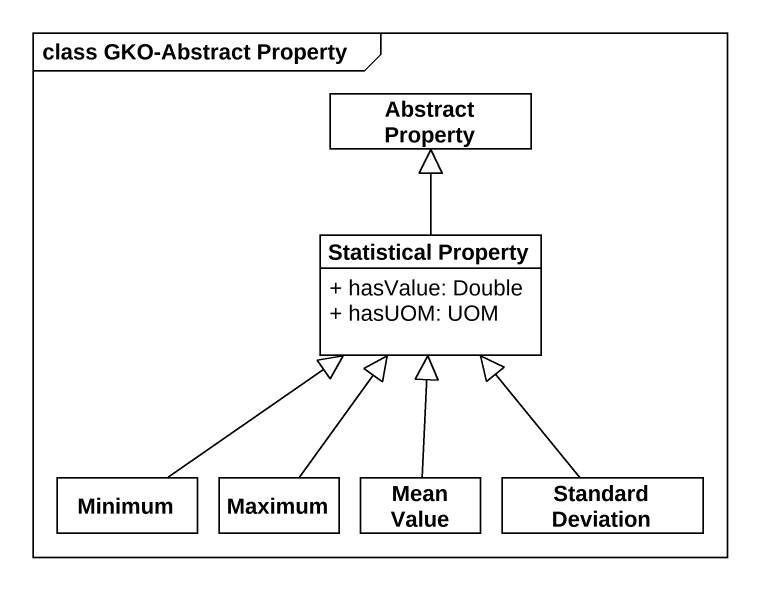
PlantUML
@startuml
mainframe class GKO-Abstract Property
hide circle
hide empty members
skinparam classAttributeIconSize 0
class "Abstract Property" as Abstract_Property
class "Statistical Property" as Statistical_Property {
  + hasValue: Double
  + hasUOM: UOM
}
class Minimum
class Maximum
class "Mean Value" as Mean_Value
class "Standard Deviation" as Standard_Deviation
Statistical_Property -up-|> Abstract_Property
Minimum -up-|> Statistical_Property
Maximum -up-|> Statistical_Property
Mean_Value -up-|> Statistical_Property
Standard_Deviation -up-|> Statistical_Property
@enduml
